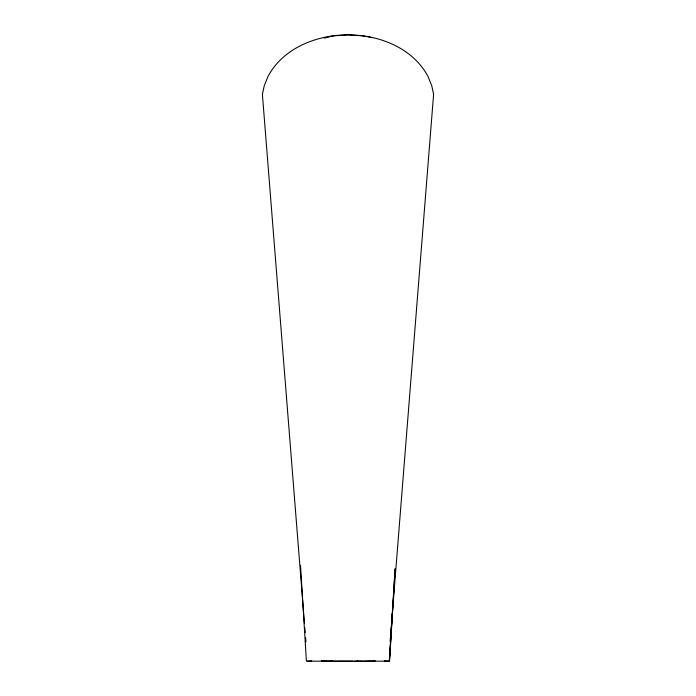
<?xml version="1.0" encoding="UTF-8"?>
<svg xmlns="http://www.w3.org/2000/svg" width="696" height="696" viewBox="0 0 696 696"><rect width="100%" height="100%" fill="white"/><g stroke="black" fill="none" stroke-linecap="round" stroke-linejoin="round"><path stroke-width="1.04" d="M392.292 613.959L389.334 661.174L395.102 568.728L389.595 661.174L306.405 661.174L300.533 565.361M390.099 641.495L390.413 637.562M390.882 631.663L391.352 625.756M391.509 623.79L433.599 94.386L431.711 85.573L428.197 76.943A89.784 68.278 0 0 0 418.983 63.484C411.066 54.514 400.887 47.737 389.899 43.108A87.2 66.311 0 0 0 359.884 35.444L348 34.8L336.116 35.444A87.218 66.32 0 0 0 306.101 43.117C295.113 47.737 284.934 54.514 277.017 63.484A89.775 68.269 0 0 0 267.803 76.943L264.289 85.573L262.401 94.386L304.465 623.459M330.13 36.54L333.662 35.922M334.55 35.8L348 34.8L361.45 35.792M307.458 661.174L311.704 660.835M375.335 660.852L363.886 661.165M354.569 661.2L357.805 661.191M352.933 661.2L338.195 661.157M332.114 661.104L321.317 660.835M384.296 660.835L388.542 661.174M362.338 35.914L365.87 36.531M304.787 627.54L305.196 632.629M305.596 637.727L305.918 641.808M337.282 661.2A32.242 0.661 -0.1 0 1 330.826 661.139M362.712 661.113A32.225 0.679 0.3 0 1 356.97 661.139M366.818 36.479A76.429 60.987 -0.8 0 1 372.038 37.715M324.153 38.158A76.473 60.561 0.4 0 1 329.33 36.94"/></g></svg>
